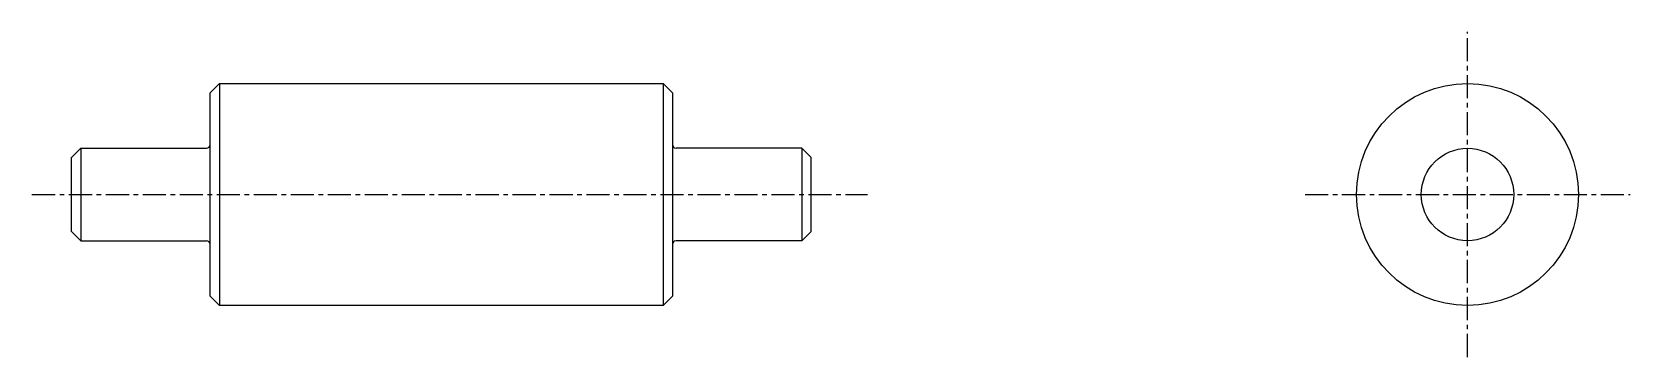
# Model space of a CAD drawing. Extents: x 88 to 174, y 102 to 204.
# Drawn here: x 87.9 to 174.4, y 186.2 to 203.8 of the extents above; entities outside this region: 2.
import ezdxf

# ---------------------------------------------------------------- set-up
doc = ezdxf.new("R2010")
doc.units = 0
doc.linetypes.add('CENTER', pattern=[2, 1.25, -0.25, 0.25, -0.25])
doc.layers.get('0').update_dxf_attribs({"linetype": 'CONTINUOUS'})
doc.layers.add('CENTER', color=1, linetype='CENTER')

msp = doc.modelspace()

# ---------------------------------------------------------------- linework, layer by layer
for p, q in [((97.584, 200.499), (98.084, 200.999)), ((98.084, 200.999), (122.084, 200.999)), ((98.084, 200.999), (98.084, 188.999)), ((122.084, 200.999), (122.084, 188.999)), ((122.084, 200.999), (122.584, 200.499)), ((97.584, 189.499), (97.584, 200.499)), ((122.584, 200.499), (122.584, 189.499)), ((98.084, 197.999), (98.084, 197.999)), ((90.584, 197.499), (90.084, 196.999)), ((129.584, 197.499), (130.084, 196.999)), ((90.084, 192.999), (90.084, 196.999)), ((130.084, 192.999), (130.084, 196.999)), ((98.084, 194.999), (98.085, 194.999)), ((90.584, 192.499), (90.084, 192.999)), ((129.584, 192.499), (130.084, 192.999)), ((98.084, 188.999), (97.584, 189.499)), ((122.584, 189.499), (122.084, 188.999)), ((122.084, 188.999), (98.084, 188.999))]:
    msp.add_line(p, q)
at = {"color": 7, "linetype": 'CONTINUOUS'}
for p, q in [((90.584, 197.499), (97.384, 197.499)), ((129.584, 197.499), (122.784, 197.499)), ((90.584, 192.499), (97.384, 192.499)), ((129.584, 192.499), (122.784, 192.499))]:
    msp.add_line(p, q, dxfattribs=at)
at = {"color": 7}
for p, q in [((90.584, 197.499), (90.584, 192.499)), ((129.584, 197.499), (129.584, 192.499))]:
    msp.add_line(p, q, dxfattribs=at)
msp.add_circle((165.596, 194.999), 6)
at = {"color": 7, "linetype": 'CONTINUOUS'}
msp.add_circle((165.596, 194.999), 2.5, dxfattribs=at)
for centre, start, end in [((97.384, 197.699), 270, 0), ((122.784, 197.699), 180, 270), ((97.384, 192.299), 0, 90), ((122.784, 192.299), 90, 180)]:
    msp.add_arc(centre, 0.2, start, end)
at = {"layer": 'CENTER', "color": 1, "linetype": 'CENTER'}
for p, q in [((165.596, 186.207), (165.596, 203.791)), ((87.939, 194.999), (133.132, 194.999)), ((156.805, 194.999), (174.388, 194.999))]:
    msp.add_line(p, q, dxfattribs=at)

# ---------------------------------------------------------------- texts
for s, p in [('SFRQ12-25-F7.5-P5-T7.5-Q5', (89.387, 117.672)), ('SFRQ12', (89.387, 102.672))]:
    msp.add_text(s, height=4).set_placement(p)

doc.saveas('drawing.dxf')
